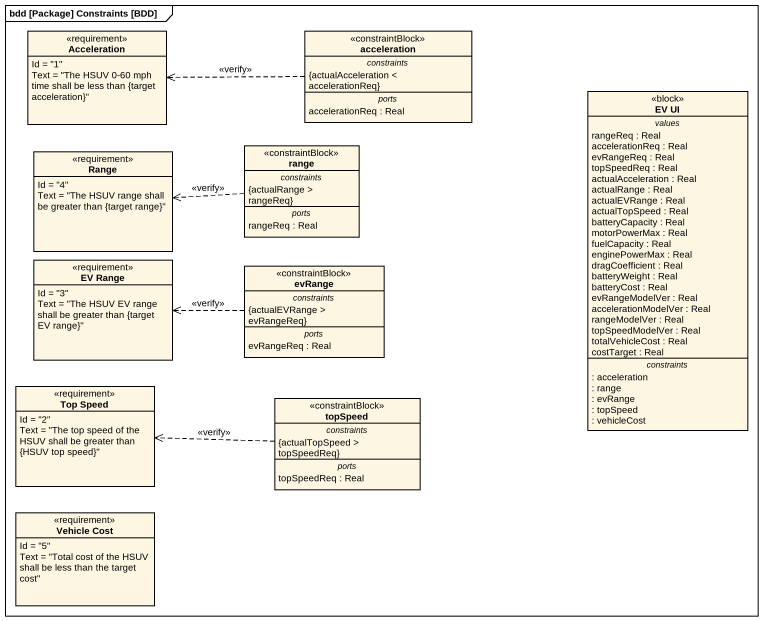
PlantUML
@startuml
mainframe bdd [Package] Constraints [BDD]
hide circle
hide empty members
class Acceleration <<requirement>> {
  Id = "1"
  Text = "The HSUV 0-60 mph time shall be less than {target acceleration}"
}
class acceleration <<constraintBlock>> {
  -- constraints --
  {actualAcceleration < accelerationReq}
  -- ports --
  accelerationReq : Real
}
class "EV UI" as EV_UI <<block>> {
  -- values --
  rangeReq : Real
  accelerationReq : Real
  evRangeReq : Real
  topSpeedReq : Real
  actualAcceleration : Real
  actualRange : Real
  actualEVRange : Real
  actualTopSpeed : Real
  batteryCapacity : Real
  motorPowerMax : Real
  fuelCapacity : Real
  enginePowerMax : Real
  dragCoefficient : Real
  batteryWeight : Real
  batteryCost : Real
  evRangeModelVer : Real
  accelerationModelVer : Real
  rangeModelVer : Real
  topSpeedModelVer : Real
  totalVehicleCost : Real
  costTarget : Real
  -- constraints --
  : acceleration
  : range
  : evRange
  : topSpeed
  : vehicleCost
}
class Range <<requirement>> {
  Id = "4"
  Text = "The HSUV range shall be greater than {target range}"
}
class range <<constraintBlock>> {
  -- constraints --
  {actualRange > rangeReq}
  -- ports --
  rangeReq : Real
}
class "EV Range" as EV_Range <<requirement>> {
  Id = "3"
  Text = "The HSUV EV range shall be greater than {target EV range}"
}
class evRange <<constraintBlock>> {
  -- constraints --
  {actualEVRange > evRangeReq}
  -- ports --
  evRangeReq : Real
}
class "Top Speed" as Top_Speed <<requirement>> {
  Id = "2"
  Text = "The top speed of the HSUV shall be greater than {HSUV top speed}"
}
class topSpeed <<constraintBlock>> {
  -- constraints --
  {actualTopSpeed > topSpeedReq}
  -- ports --
  topSpeedReq : Real
}
class "Vehicle Cost" as Vehicle_Cost <<requirement>> {
  Id = "5"
  Text = "Total cost of the HSUV shall be less than the target cost"
}
acceleration .left.> Acceleration : <<verify>>
range .left.> Range : <<verify>>
evRange .left.> EV_Range : <<verify>>
topSpeed .left.> Top_Speed : <<verify>>
@enduml
